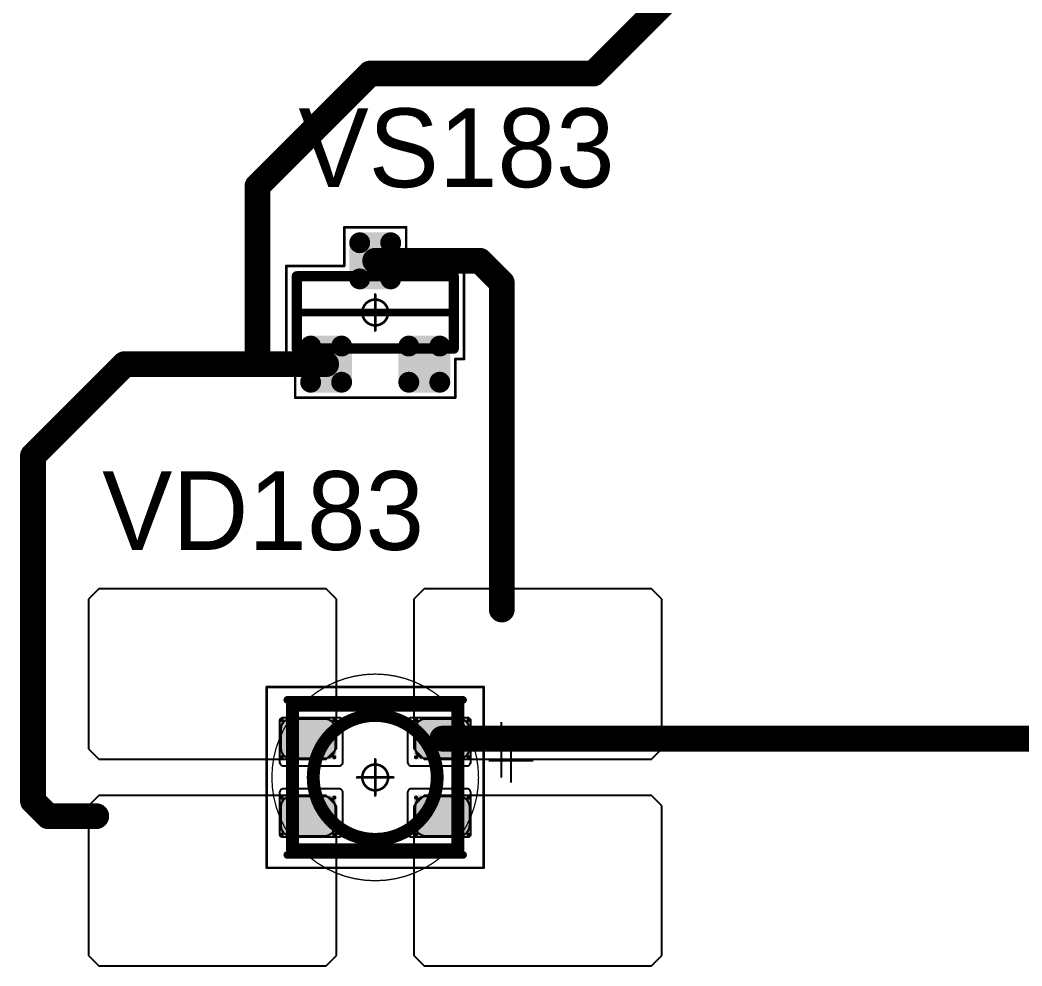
# Model space of a CAD drawing. Header units: millimetres. Extents: x 0 to 400, y 0 to 511.
# Drawn here: x 353.13 to 372.52, y 317.85 to 336.16 of the extents above; entities that cross this region are included whole.
import ezdxf

# ---------------------------------------------------------------- set-up
doc = ezdxf.new("R2010")
doc.units = ezdxf.units.MM
for name, color, linetype in [('Mechanical13', 56, 'Continuous'), ('Mechanical15', 56, 'Continuous'), ('Mechanical2', 216, 'Continuous'), ('TopLayer', 1, 'Continuous'), ('TopOverlay', 2, 'Continuous'), ('TopPaste', 8, 'Continuous'), ('TopSolder', 216, 'Continuous')]:
    doc.layers.add(name, color=color, linetype=linetype)

# ---------------------------------------------------------------- blocks, each defined once
blk = doc.blocks.new('SOT23_414')
at = {"layer": 'Mechanical13', "const_width": 0.2}
for points in [[(-0.7, 1.52), (0.7, 1.52)], [(-0.7, 1.52), (-0.7, -1.52)], [(0.7, 1.52), (0.7, -1.52)], [(-0.7, -1.52), (0.7, -1.52)]]:
    blk.add_lwpolyline(points, dxfattribs=at)
at = {"layer": 'Mechanical13', "const_width": 0.1}
for points in [[(-0.75, 1.52, 1), (-0.65, 1.52, 1)], [(-0.75, 1.52, 1), (-0.65, 1.52, 1)], [(0.65, 1.52, 1), (0.75, 1.52, 1)], [(0.65, 1.52, 1), (0.75, 1.52, 1)], [(-0.75, -1.52, 1), (-0.65, -1.52, 1)], [(-0.75, -1.52, 1), (-0.65, -1.52, 1)], [(0.65, -1.52, 1), (0.75, -1.52, 1)], [(0.65, -1.52, 1), (0.75, -1.52, 1)]]:
    blk.add_lwpolyline(points, format="xyb", close=True, dxfattribs=at)
at = {"layer": 'Mechanical15', "const_width": 0.05}
for points in [[(-1.65, 1.55), (-1.65, -1.55)], [(-1.65, 1.55), (-0.9, 1.55)], [(-0.9, 1.72), (-0.9, 1.55)], [(-0.9, 1.72), (0.9, 1.72)], [(0.9, 1.72), (0.9, 0.6)], [(0.9, 0.6), (1.65, 0.6)], [(1.65, 0.6), (1.65, -0.6)], [(0, 0.35), (0, -0.35)], [(-0.35, 0), (0.35, 0)], [(0.9, -0.6), (1.65, -0.6)], [(0.9, -0.6), (0.9, -1.72)], [(-1.65, -1.55), (-0.9, -1.55)], [(-0.9, -1.55), (-0.9, -1.72)], [(-0.9, -1.72), (0.9, -1.72)]]:
    blk.add_lwpolyline(points, dxfattribs=at)
at = {"layer": 'Mechanical15'}
for points, const_width in [([(-1.662, 1.55, 1), (-1.637, 1.55, 1)], 0.025), ([(-1.662, 1.55, 1), (-1.637, 1.55, 1)], 0.025), ([(-0.913, 1.72, 1), (-0.888, 1.72, 1)], 0.025), ([(-0.913, 1.72, 1), (-0.888, 1.72, 1)], 0.025), ([(-0.913, 1.55, 1), (-0.888, 1.55, 1)], 0.025), ([(-0.913, 1.55, 1), (-0.888, 1.55, 1)], 0.025), ([(0.888, 1.72, 1), (0.913, 1.72, 1)], 0.025), ([(0.888, 1.72, 1), (0.913, 1.72, 1)], 0.025), ([(0.888, 0.6, 1), (0.913, 0.6, 1)], 0.025), ([(0.888, 0.6, 1), (0.913, 0.6, 1)], 0.025), ([(1.637, 0.6, 1), (1.662, 0.6, 1)], 0.025), ([(1.637, 0.6, 1), (1.662, 0.6, 1)], 0.025), ([(0.25, 0, 1), (-0.25, 0, 1)], 0.05), ([(-0.012, 0.35, 1), (0.012, 0.35, 1)], 0.025), ([(-0.362, 0, 1), (-0.337, 0, 1)], 0.025), ([(-0.262, 0, 1), (-0.238, 0, 1)], 0.025), ([(0.238, 0, 1), (0.262, 0, 1)], 0.025), ([(0.337, 0, 1), (0.362, 0, 1)], 0.025), ([(-0.012, -0.35, 1), (0.012, -0.35, 1)], 0.025), ([(0.888, -0.6, 1), (0.913, -0.6, 1)], 0.025), ([(0.888, -0.6, 1), (0.913, -0.6, 1)], 0.025), ([(1.637, -0.6, 1), (1.662, -0.6, 1)], 0.025), ([(1.637, -0.6, 1), (1.662, -0.6, 1)], 0.025), ([(-1.662, -1.55, 1), (-1.637, -1.55, 1)], 0.025), ([(-1.662, -1.55, 1), (-1.637, -1.55, 1)], 0.025), ([(-0.913, -1.55, 1), (-0.888, -1.55, 1)], 0.025), ([(-0.913, -1.55, 1), (-0.888, -1.55, 1)], 0.025), ([(-0.913, -1.72, 1), (-0.888, -1.72, 1)], 0.025), ([(-0.913, -1.72, 1), (-0.888, -1.72, 1)], 0.025), ([(0.888, -1.72, 1), (0.913, -1.72, 1)], 0.025), ([(0.888, -1.72, 1), (0.913, -1.72, 1)], 0.025)]:
    blk.add_lwpolyline(points, format="xyb", close=True, dxfattribs=dict(at, const_width=const_width))
at = {"layer": 'TopLayer', "const_width": 0.1}
for points in [[(-1.4, 1.25, 1), (-1.3, 1.25, 1)], [(-0.7, 1.25, 1), (-0.6, 1.25, 1)], [(-1.4, 0.65, 1), (-1.3, 0.65, 1)], [(-0.7, 0.65, 1), (-0.6, 0.65, 1)], [(0.6, 0.3, 1), (0.7, 0.3, 1)], [(1.3, 0.3, 1), (1.4, 0.3, 1)], [(0.6, -0.3, 1), (0.7, -0.3, 1)], [(1.3, -0.3, 1), (1.4, -0.3, 1)], [(-1.4, -0.65, 1), (-1.3, -0.65, 1)], [(-0.7, -0.65, 1), (-0.6, -0.65, 1)], [(-1.4, -1.25, 1), (-1.3, -1.25, 1)], [(-0.7, -1.25, 1), (-0.6, -1.25, 1)]]:
    blk.add_lwpolyline(points, format="xyb", close=True, dxfattribs=at)
at = {"layer": 'TopLayer'}
for points in [[(-1.45, 1.25), (-1.45, 0.65), (-0.55, 1.25), (-0.55, 0.65)], [(-1.35, 1.35), (-1.35, 0.55), (-0.65, 1.35), (-0.65, 0.55)], [(0.65, 0.4), (0.65, -0.4), (1.35, 0.4), (1.35, -0.4)], [(0.55, 0.3), (0.55, -0.3), (1.45, 0.3), (1.45, -0.3)], [(-1.35, -0.55), (-1.35, -1.35), (-0.65, -0.55), (-0.65, -1.35)], [(-1.45, -0.65), (-1.45, -1.25), (-0.55, -0.65), (-0.55, -1.25)]]:
    blk.add_solid(points, dxfattribs=at)
at = {"layer": 'TopOverlay', "const_width": 0.15}
blk.add_lwpolyline([(0, 1.5), (0, -1.5)], dxfattribs=at)
at = {"layer": 'TopOverlay', "const_width": 0.075}
for points in [[(-0.038, 1.5, 1), (0.038, 1.5, 1)], [(-0.038, -1.5, 1), (0.038, -1.5, 1)]]:
    blk.add_lwpolyline(points, format="xyb", close=True, dxfattribs=at)
at = {"layer": 'TopPaste', "const_width": 0.075}
for points in [[(-1.387, 1.25, 1), (-1.313, 1.25, 1)], [(-0.687, 1.25, 1), (-0.613, 1.25, 1)], [(-1.387, 0.65, 1), (-1.313, 0.65, 1)], [(-0.687, 0.65, 1), (-0.613, 0.65, 1)], [(0.613, 0.3, 1), (0.687, 0.3, 1)], [(1.313, 0.3, 1), (1.387, 0.3, 1)], [(0.613, -0.3, 1), (0.687, -0.3, 1)], [(1.313, -0.3, 1), (1.387, -0.3, 1)], [(-1.387, -0.65, 1), (-1.313, -0.65, 1)], [(-0.687, -0.65, 1), (-0.613, -0.65, 1)], [(-1.387, -1.25, 1), (-1.313, -1.25, 1)], [(-0.687, -1.25, 1), (-0.613, -1.25, 1)]]:
    blk.add_lwpolyline(points, format="xyb", close=True, dxfattribs=at)
at = {"layer": 'TopPaste'}
for points in [[(-1.425, 1.25), (-1.425, 0.65), (-0.575, 1.25), (-0.575, 0.65)], [(-1.35, 1.325), (-1.35, 0.575), (-0.65, 1.325), (-0.65, 0.575)], [(0.575, 0.3), (0.575, -0.3), (1.425, 0.3), (1.425, -0.3)], [(0.65, 0.375), (0.65, -0.375), (1.35, 0.375), (1.35, -0.375)], [(-1.35, -0.575), (-1.35, -1.325), (-0.65, -0.575), (-0.65, -1.325)], [(-1.425, -0.65), (-1.425, -1.25), (-0.575, -0.65), (-0.575, -1.25)]]:
    blk.add_solid(points, dxfattribs=at)
at = {"layer": 'TopSolder', "const_width": 0.202}
for points in [[(-1.451, 1.25, 1), (-1.249, 1.25, 1)], [(-0.751, 1.25, 1), (-0.549, 1.25, 1)], [(-1.451, 0.65, 1), (-1.249, 0.65, 1)], [(-0.751, 0.65, 1), (-0.549, 0.65, 1)], [(0.549, 0.3, 1), (0.751, 0.3, 1)], [(1.249, 0.3, 1), (1.451, 0.3, 1)], [(0.549, -0.3, 1), (0.751, -0.3, 1)], [(1.249, -0.3, 1), (1.451, -0.3, 1)], [(-1.451, -0.65, 1), (-1.249, -0.65, 1)], [(-0.751, -0.65, 1), (-0.549, -0.65, 1)], [(-1.451, -1.25, 1), (-1.249, -1.25, 1)], [(-0.751, -1.25, 1), (-0.549, -1.25, 1)]]:
    blk.add_lwpolyline(points, format="xyb", close=True, dxfattribs=at)
at = {"layer": 'TopSolder'}
for points in [[(-1.35, 1.452), (-1.35, 0.448), (-0.65, 1.452), (-0.65, 0.448)], [(-1.552, 1.25), (-1.552, 0.65), (-0.448, 1.25), (-0.448, 0.65)], [(0.65, 0.502), (0.65, -0.502), (1.35, 0.502), (1.35, -0.502)], [(0.448, 0.3), (0.448, -0.3), (1.552, 0.3), (1.552, -0.3)], [(-1.35, -0.448), (-1.35, -1.452), (-0.65, -0.448), (-0.65, -1.452)], [(-1.552, -0.65), (-1.552, -1.25), (-0.448, -0.65), (-0.448, -1.25)]]:
    blk.add_solid(points, dxfattribs=at)
blk = doc.blocks.new('E65F_618')
at = {"layer": 'Mechanical13'}
for p, q in [((2.441, 1.071), (2.441, 0)), ((1.905, 0.536), (2.976, 0.536))]:
    blk.add_line(p, q, dxfattribs=at)
at = {"layer": 'Mechanical13', "const_width": 0.25}
for points in [[(-1.6, -1.4), (-1.6, 1.4)], [(-1.6, 1.4), (1.6, 1.4)], [(1.6, -1.4), (1.6, 1.4)], [(-1.6, -1.4), (1.6, -1.4)]]:
    blk.add_lwpolyline(points, dxfattribs=at)
at = {"layer": 'Mechanical13'}
for points, const_width in [([(-1.663, 1.4, 1), (-1.538, 1.4, 1)], 0.125), ([(-1.663, 1.4, 1), (-1.538, 1.4, 1)], 0.125), ([(1.537, 1.4, 1), (1.662, 1.4, 1)], 0.125), ([(1.537, 1.4, 1), (1.662, 1.4, 1)], 0.125), ([(1.2, 0, 1), (-1.2, 0, 1)], 0.25), ([(-1.263, 0, 1), (-1.138, 0, 1)], 0.125), ([(1.137, 0, 1), (1.262, 0, 1)], 0.125), ([(-1.663, -1.4, 1), (-1.538, -1.4, 1)], 0.125), ([(-1.663, -1.4, 1), (-1.538, -1.4, 1)], 0.125), ([(1.537, -1.4, 1), (1.662, -1.4, 1)], 0.125), ([(1.537, -1.4, 1), (1.662, -1.4, 1)], 0.125)]:
    blk.add_lwpolyline(points, format="xyb", close=True, dxfattribs=dict(at, const_width=const_width))
at = {"layer": 'Mechanical15', "const_width": 0.05}
for points in [[(-2.1, 1.75), (2.1, 1.75)], [(-2.1, -1.75), (-2.1, 1.75)], [(2.1, -1.75), (2.1, 1.75)], [(0, -0.35), (0, 0.35)], [(0, -0.35), (0, 0.35)], [(-0.35, 0), (0.35, 0)], [(-0.35, 0), (0.35, 0)], [(-2.1, -1.75), (2.1, -1.75)]]:
    blk.add_lwpolyline(points, dxfattribs=at)
at = {"layer": 'Mechanical15'}
for points, const_width in [([(-2.113, 1.75, 1), (-2.088, 1.75, 1)], 0.025), ([(-2.113, 1.75, 1), (-2.088, 1.75, 1)], 0.025), ([(2.087, 1.75, 1), (2.112, 1.75, 1)], 0.025), ([(2.087, 1.75, 1), (2.112, 1.75, 1)], 0.025), ([(0.25, 0, 1), (-0.25, 0, 1)], 0.05), ([(0.25, 0, 1), (-0.25, 0, 1)], 0.05), ([(-0.013, 0.35, 1), (0.012, 0.35, 1)], 0.025), ([(-0.013, 0.35, 1), (0.012, 0.35, 1)], 0.025), ([(-0.363, 0, 1), (-0.338, 0, 1)], 0.025), ([(-0.363, 0, 1), (-0.338, 0, 1)], 0.025), ([(-0.263, 0, 1), (-0.238, 0, 1)], 0.025), ([(-0.263, 0, 1), (-0.238, 0, 1)], 0.025), ([(0.237, 0, 1), (0.262, 0, 1)], 0.025), ([(0.237, 0, 1), (0.262, 0, 1)], 0.025), ([(0.337, 0, 1), (0.362, 0, 1)], 0.025), ([(0.337, 0, 1), (0.362, 0, 1)], 0.025), ([(-0.013, -0.35, 1), (0.012, -0.35, 1)], 0.025), ([(-0.013, -0.35, 1), (0.012, -0.35, 1)], 0.025), ([(-2.113, -1.75, 1), (-2.088, -1.75, 1)], 0.025), ([(-2.113, -1.75, 1), (-2.088, -1.75, 1)], 0.025), ([(2.087, -1.75, 1), (2.112, -1.75, 1)], 0.025), ([(2.087, -1.75, 1), (2.112, -1.75, 1)], 0.025)]:
    blk.add_lwpolyline(points, format="xyb", close=True, dxfattribs=dict(at, const_width=const_width))
at = {"layer": 'TopLayer'}
for p, q in [((-5.35, 3.65), (-5.55, 3.45)), ((-0.95, 3.65), (-5.35, 3.65)), ((-5.35, 3.65), (-5.35, 3.65)), ((-0.75, 3.45), (-0.95, 3.65)), ((0.95, 3.65), (0.75, 3.45)), ((5.35, 3.65), (0.95, 3.65)), ((0.95, 3.65), (0.95, 3.65)), ((5.55, 3.45), (5.35, 3.65)), ((-5.55, 3.45), (-5.55, 3.45)), ((-5.55, 3.45), (-5.55, 0.55)), ((-0.75, 0.55), (-0.75, 3.45)), ((0.75, 3.45), (0.75, 3.45)), ((0.75, 3.45), (0.75, 0.55)), ((5.55, 0.55), (5.55, 3.45)), ((-5.55, 0.55), (-5.35, 0.35)), ((-0.95, 0.35), (-0.75, 0.55)), ((0.75, 0.55), (0.95, 0.35)), ((5.35, 0.35), (5.55, 0.55)), ((-5.35, 0.35), (-0.95, 0.35)), ((0.95, 0.35), (5.35, 0.35)), ((-5.35, -0.35), (-5.55, -0.55)), ((-0.95, -0.35), (-5.35, -0.35)), ((-5.35, -0.35), (-5.35, -0.35)), ((-0.75, -0.55), (-0.95, -0.35)), ((0.95, -0.35), (0.75, -0.55)), ((5.35, -0.35), (0.95, -0.35)), ((0.95, -0.35), (0.95, -0.35)), ((5.55, -0.55), (5.35, -0.35)), ((-5.55, -0.55), (-5.55, -0.55)), ((-5.55, -0.55), (-5.55, -3.45)), ((-0.75, -3.45), (-0.75, -0.55)), ((0.75, -0.55), (0.75, -0.55)), ((0.75, -0.55), (0.75, -3.45)), ((5.55, -3.45), (5.55, -0.55)), ((-5.55, -3.45), (-5.35, -3.65)), ((-0.95, -3.65), (-0.75, -3.45)), ((0.75, -3.45), (0.95, -3.65)), ((5.35, -3.65), (5.55, -3.45)), ((-5.35, -3.65), (-0.95, -3.65)), ((0.95, -3.65), (5.35, -3.65))]:
    blk.add_line(p, q, dxfattribs=at)
at = {"layer": 'TopLayer', "const_width": 0.04}
for points in [[(-1.83, 1.11, 1), (-1.79, 1.11, 1)], [(-0.81, 1.11, 1), (-0.77, 1.11, 1)], [(0.77, 1.11, 1), (0.81, 1.11, 1)], [(1.79, 1.11, 1), (1.83, 1.11, 1)], [(-1.83, 0.39, 1), (-1.79, 0.39, 1)], [(-0.81, 0.39, 1), (-0.77, 0.39, 1)], [(0.77, 0.39, 1), (0.81, 0.39, 1)], [(1.79, 0.39, 1), (1.83, 0.39, 1)], [(-1.83, -0.39, 1), (-1.79, -0.39, 1)], [(-0.81, -0.39, 1), (-0.77, -0.39, 1)], [(0.77, -0.39, 1), (0.81, -0.39, 1)], [(1.79, -0.39, 1), (1.83, -0.39, 1)], [(-1.83, -1.11, 1), (-1.79, -1.11, 1)], [(-0.81, -1.11, 1), (-0.77, -1.11, 1)], [(0.77, -1.11, 1), (0.81, -1.11, 1)], [(1.79, -1.11, 1), (1.83, -1.11, 1)]]:
    blk.add_lwpolyline(points, format="xyb", close=True, dxfattribs=at)
at = {"layer": 'TopLayer'}
for points in [[(-1.85, 1.11), (-1.85, 0.39), (-0.75, 1.11), (-0.75, 0.39)], [(-1.81, 1.15), (-1.81, 0.35), (-0.79, 1.15), (-0.79, 0.35)], [(0.75, 1.11), (0.75, 0.39), (1.85, 1.11), (1.85, 0.39)], [(0.79, 1.15), (0.79, 0.35), (1.81, 1.15), (1.81, 0.35)], [(-1.81, -0.35), (-1.81, -1.15), (-0.79, -0.35), (-0.79, -1.15)], [(0.79, -0.35), (0.79, -1.15), (1.81, -0.35), (1.81, -1.15)], [(-1.85, -0.39), (-1.85, -1.11), (-0.75, -0.39), (-0.75, -1.11)], [(0.75, -0.39), (0.75, -1.11), (1.85, -0.39), (1.85, -1.11)]]:
    blk.add_solid(points, dxfattribs=at)
at = {"layer": 'TopOverlay'}
for p, q in [((2.628, 0.757), (2.628, -0.1)), ((2.2, 0.328), (3.057, 0.328))]:
    blk.add_line(p, q, dxfattribs=at)
at = {"layer": 'TopOverlay', "const_width": 0.15}
for points in [[(-1.7, 1.5), (1.7, 1.5)], [(-1.7, -1.5), (1.7, -1.5)]]:
    blk.add_lwpolyline(points, dxfattribs=at)
at = {"layer": 'TopOverlay', "const_width": 0.075}
for points in [[(-1.738, 1.5, 1), (-1.663, 1.5, 1)], [(1.662, 1.5, 1), (1.737, 1.5, 1)], [(-1.738, -1.5, 1), (-1.663, -1.5, 1)], [(1.662, -1.5, 1), (1.737, -1.5, 1)]]:
    blk.add_lwpolyline(points, format="xyb", close=True, dxfattribs=at)
at = {"layer": 'TopPaste'}
for p, q in [((-1.814, 1.011), (-1.829, 0.938)), ((-1.773, 1.073), (-1.814, 1.011)), ((-1.711, 1.114), (-1.773, 1.073)), ((-1.638, 1.129), (-1.711, 1.114)), ((-0.963, 1.129), (-1.638, 1.129)), ((-0.889, 1.114), (-0.963, 1.129)), ((-0.827, 1.073), (-0.889, 1.114)), ((-0.786, 1.011), (-0.827, 1.073)), ((-0.771, 0.938), (-0.786, 1.011)), ((0.786, 1.011), (0.771, 0.938)), ((0.827, 1.073), (0.786, 1.011)), ((0.889, 1.114), (0.827, 1.073)), ((0.962, 1.129), (0.889, 1.114)), ((1.637, 1.129), (0.962, 1.129)), ((1.711, 1.114), (1.637, 1.129)), ((1.773, 1.073), (1.711, 1.114)), ((1.814, 1.011), (1.773, 1.073)), ((1.829, 0.938), (1.814, 1.011)), ((-1.829, 0.938), (-1.829, 0.563)), ((-0.771, 0.563), (-0.771, 0.938)), ((0.771, 0.938), (0.771, 0.563)), ((1.829, 0.563), (1.829, 0.938)), ((-1.829, 0.563), (-1.814, 0.489)), ((-1.814, 0.489), (-1.773, 0.427)), ((-1.773, 0.427), (-1.711, 0.386)), ((-0.889, 0.386), (-0.827, 0.427)), ((-0.827, 0.427), (-0.786, 0.489)), ((-0.786, 0.489), (-0.771, 0.563)), ((0.771, 0.563), (0.786, 0.489)), ((0.786, 0.489), (0.827, 0.427)), ((0.827, 0.427), (0.889, 0.386)), ((1.711, 0.386), (1.773, 0.427)), ((1.773, 0.427), (1.814, 0.489)), ((1.814, 0.489), (1.829, 0.563)), ((-1.711, 0.386), (-1.638, 0.371)), ((-1.638, 0.371), (-0.963, 0.371)), ((-0.963, 0.371), (-0.889, 0.386)), ((0.889, 0.386), (0.962, 0.371)), ((0.962, 0.371), (1.637, 0.371)), ((1.637, 0.371), (1.711, 0.386)), ((-1.711, -0.386), (-1.773, -0.427)), ((-1.638, -0.371), (-1.711, -0.386)), ((-0.963, -0.371), (-1.638, -0.371)), ((-0.889, -0.386), (-0.963, -0.371)), ((-0.827, -0.427), (-0.889, -0.386)), ((0.889, -0.386), (0.827, -0.427)), ((0.962, -0.371), (0.889, -0.386)), ((1.637, -0.371), (0.962, -0.371)), ((1.711, -0.386), (1.637, -0.371)), ((1.773, -0.427), (1.711, -0.386)), ((-1.814, -0.489), (-1.829, -0.563)), ((-1.829, -0.563), (-1.829, -0.938)), ((-1.773, -0.427), (-1.814, -0.489)), ((-0.786, -0.489), (-0.827, -0.427)), ((-0.771, -0.563), (-0.786, -0.489)), ((-0.771, -0.938), (-0.771, -0.563)), ((0.786, -0.489), (0.771, -0.563)), ((0.771, -0.563), (0.771, -0.938)), ((0.827, -0.427), (0.786, -0.489)), ((1.814, -0.489), (1.773, -0.427)), ((1.829, -0.563), (1.814, -0.489)), ((1.829, -0.938), (1.829, -0.563)), ((-1.829, -0.938), (-1.814, -1.011)), ((-0.786, -1.011), (-0.771, -0.938)), ((0.771, -0.938), (0.786, -1.011)), ((1.814, -1.011), (1.829, -0.938)), ((-1.814, -1.011), (-1.773, -1.073)), ((-1.773, -1.073), (-1.711, -1.114)), ((-1.711, -1.114), (-1.638, -1.129)), ((-1.638, -1.129), (-0.963, -1.129)), ((-0.963, -1.129), (-0.889, -1.114)), ((-0.889, -1.114), (-0.827, -1.073)), ((-0.827, -1.073), (-0.786, -1.011)), ((0.786, -1.011), (0.827, -1.073)), ((0.827, -1.073), (0.889, -1.114)), ((0.889, -1.114), (0.962, -1.129)), ((0.962, -1.129), (1.637, -1.129)), ((1.637, -1.129), (1.711, -1.114)), ((1.711, -1.114), (1.773, -1.073)), ((1.773, -1.073), (1.814, -1.011))]:
    blk.add_line(p, q, dxfattribs=at)
at = {"layer": 'TopSolder'}
for p, q in [((-1.842, 1.129), (-1.85, 1.111)), ((-1.85, 1.111), (-1.85, 1.101)), ((-1.85, 1.101), (-1.85, 1.101)), ((-1.85, 1.101), (-1.85, 0.301)), ((-1.828, 1.143), (-1.842, 1.129)), ((-1.81, 1.151), (-1.828, 1.143)), ((-1.8, 1.151), (-1.81, 1.151)), ((-0.7, 1.151), (-1.8, 1.151)), ((-0.685, 1.151), (-0.7, 1.151)), ((-0.7, 1.151), (-0.7, 1.151)), ((-0.658, 1.139), (-0.685, 1.151)), ((-0.636, 1.118), (-0.658, 1.139)), ((-0.625, 1.09), (-0.636, 1.118)), ((-0.625, 1.076), (-0.625, 1.09)), ((-0.625, 0.301), (-0.625, 1.076)), ((0.636, 1.118), (0.625, 1.09)), ((0.625, 1.09), (0.625, 1.076)), ((0.625, 1.076), (0.625, 1.076)), ((0.625, 1.076), (0.625, 0.301)), ((0.657, 1.139), (0.636, 1.118)), ((0.685, 1.151), (0.657, 1.139)), ((0.7, 1.151), (0.685, 1.151)), ((1.8, 1.151), (0.7, 1.151)), ((1.81, 1.151), (1.8, 1.151)), ((1.8, 1.151), (1.8, 1.151)), ((1.828, 1.143), (1.81, 1.151)), ((1.842, 1.129), (1.828, 1.143)), ((1.85, 1.111), (1.842, 1.129)), ((1.85, 1.101), (1.85, 1.111)), ((1.85, 0.301), (1.85, 1.101)), ((-1.85, 0.301), (-1.85, 0.286)), ((-1.85, 0.286), (-1.839, 0.258)), ((-1.839, 0.258), (-1.818, 0.237)), ((-1.818, 0.237), (-1.79, 0.226)), ((-1.79, 0.226), (-1.775, 0.226)), ((-1.775, 0.226), (-1.775, 0.226)), ((-1.775, 0.226), (-0.7, 0.226)), ((-0.7, 0.226), (-0.685, 0.226)), ((-0.685, 0.226), (-0.658, 0.237)), ((-0.658, 0.237), (-0.636, 0.258)), ((-0.636, 0.258), (-0.625, 0.286)), ((-0.625, 0.286), (-0.625, 0.301)), ((-0.625, 0.301), (-0.625, 0.301)), ((0.625, 0.301), (0.625, 0.286)), ((0.625, 0.286), (0.636, 0.258)), ((0.636, 0.258), (0.657, 0.237)), ((0.657, 0.237), (0.685, 0.226)), ((0.685, 0.226), (0.7, 0.226)), ((0.7, 0.226), (0.7, 0.226)), ((0.7, 0.226), (1.775, 0.226)), ((1.775, 0.226), (1.79, 0.226)), ((1.79, 0.226), (1.817, 0.237)), ((1.817, 0.237), (1.839, 0.258)), ((1.839, 0.258), (1.85, 0.286)), ((1.85, 0.286), (1.85, 0.301)), ((1.85, 0.301), (1.85, 0.301)), ((-1.839, -0.257), (-1.85, -0.285)), ((-1.85, -0.285), (-1.85, -0.299)), ((-1.85, -0.299), (-1.85, -0.299)), ((-1.85, -0.299), (-1.85, -1.099)), ((-1.818, -0.236), (-1.839, -0.257)), ((-1.79, -0.224), (-1.818, -0.236)), ((-1.775, -0.224), (-1.79, -0.224)), ((-0.7, -0.224), (-1.775, -0.224)), ((-0.685, -0.224), (-0.7, -0.224)), ((-0.7, -0.224), (-0.7, -0.224)), ((-0.658, -0.236), (-0.685, -0.224)), ((-0.636, -0.257), (-0.658, -0.236)), ((-0.625, -0.285), (-0.636, -0.257)), ((-0.625, -0.299), (-0.625, -0.285)), ((-0.625, -1.074), (-0.625, -0.299)), ((0.636, -0.257), (0.625, -0.285)), ((0.625, -0.285), (0.625, -0.299)), ((0.625, -0.299), (0.625, -0.299)), ((0.625, -0.299), (0.625, -1.074)), ((0.657, -0.236), (0.636, -0.257)), ((0.685, -0.224), (0.657, -0.236)), ((0.7, -0.224), (0.685, -0.224)), ((1.775, -0.224), (0.7, -0.224)), ((1.79, -0.224), (1.775, -0.224)), ((1.775, -0.224), (1.775, -0.224)), ((1.817, -0.236), (1.79, -0.224)), ((1.839, -0.257), (1.817, -0.236)), ((1.85, -0.285), (1.839, -0.257)), ((1.85, -0.299), (1.85, -0.285)), ((1.85, -1.099), (1.85, -0.299)), ((-1.85, -1.099), (-1.85, -1.109)), ((-1.85, -1.109), (-1.842, -1.128)), ((-1.842, -1.128), (-1.828, -1.142)), ((-1.828, -1.142), (-1.81, -1.149)), ((-1.81, -1.149), (-1.8, -1.149)), ((-1.8, -1.149), (-0.7, -1.149)), ((-1.8, -1.149), (-1.8, -1.149)), ((-0.7, -1.149), (-0.685, -1.149)), ((-0.685, -1.149), (-0.658, -1.138)), ((-0.658, -1.138), (-0.636, -1.117)), ((-0.636, -1.117), (-0.625, -1.089)), ((-0.625, -1.089), (-0.625, -1.074)), ((-0.625, -1.074), (-0.625, -1.074)), ((0.625, -1.074), (0.625, -1.089)), ((0.625, -1.089), (0.636, -1.117)), ((0.636, -1.117), (0.657, -1.138)), ((0.657, -1.138), (0.685, -1.149)), ((0.685, -1.149), (0.7, -1.149)), ((0.7, -1.149), (1.8, -1.149)), ((0.7, -1.149), (0.7, -1.149)), ((1.8, -1.149), (1.81, -1.149)), ((1.81, -1.149), (1.828, -1.142)), ((1.828, -1.142), (1.842, -1.128)), ((1.842, -1.128), (1.85, -1.109)), ((1.85, -1.109), (1.85, -1.099)), ((1.85, -1.099), (1.85, -1.099))]:
    blk.add_line(p, q, dxfattribs=at)

msp = doc.modelspace()

# ---------------------------------------------------------------- linework, layer by layer
at = {"layer": 'Mechanical2'}
for points, const_width in [([(362, 321.5, 1), (358, 321.5, 1)], 0.0254), ([(360, 323.5, 1), (360, 323.5, 1)], 0.0005), ([(357.994, 321.5, 1), (358.006, 321.5, 1)], 0.0127), ([(358, 321.5, 1), (358, 321.5, 1)], 0.0005), ([(361.994, 321.5, 1), (362.006, 321.5, 1)], 0.0127), ([(362, 321.5, 1), (362, 321.5, 1)], 0.0005), ([(360, 319.5, 1), (360, 319.5, 1)], 0.0005)]:
    msp.add_lwpolyline(points, format="xyb", close=True, dxfattribs=dict(at, const_width=const_width))
at = {"layer": 'Mechanical2', "const_width": 0.001}
for points in [[(360, 319.5), (360, 323.5)], [(358, 321.5), (362, 321.5)]]:
    msp.add_lwpolyline(points, dxfattribs=at)
at = {"layer": 'TopLayer', "const_width": 0.5}
for points in [[(364.225, 335.125), (366.575, 337.475)], [(357.72, 332.945), (359.9, 335.125)], [(359.9, 335.125), (364.225, 335.125)], [(357.72, 329.5), (357.72, 332.945)], [(360, 331.5), (362.025, 331.5)], [(362.025, 331.5), (362.45, 331.075)], [(362.45, 324.75), (362.45, 331.075)], [(353.375, 327.725), (355.15, 329.5)], [(355.15, 329.5), (359.05, 329.5)], [(353.375, 321.043), (353.375, 327.725)], [(361.3, 322.25), (373.25, 322.25)], [(353.375, 321.043), (353.668, 320.75)], [(353.668, 320.75), (354.6, 320.75)]]:
    msp.add_lwpolyline(points, dxfattribs=at)
at = {"layer": 'TopLayer', "const_width": 0.25}
for points in [[(359.775, 335.125, 1), (360.025, 335.125, 1)], [(359.775, 335.125, 1), (360.025, 335.125, 1)], [(364.1, 335.125, 1), (364.35, 335.125, 1)], [(364.1, 335.125, 1), (364.35, 335.125, 1)], [(357.595, 332.945, 1), (357.845, 332.945, 1)], [(357.595, 332.945, 1), (357.845, 332.945, 1)], [(359.875, 331.5, 1), (360.125, 331.5, 1)], [(361.9, 331.5, 1), (362.15, 331.5, 1)], [(361.9, 331.5, 1), (362.15, 331.5, 1)], [(362.325, 331.075, 1), (362.575, 331.075, 1)], [(362.325, 331.075, 1), (362.575, 331.075, 1)], [(355.025, 329.5, 1), (355.275, 329.5, 1)], [(355.025, 329.5, 1), (355.275, 329.5, 1)], [(357.595, 329.5, 1), (357.845, 329.5, 1)], [(358.925, 329.5, 1), (359.175, 329.5, 1)], [(353.25, 327.725, 1), (353.5, 327.725, 1)], [(353.25, 327.725, 1), (353.5, 327.725, 1)], [(362.325, 324.75, 1), (362.575, 324.75, 1)], [(361.175, 322.25, 1), (361.425, 322.25, 1)], [(353.25, 321.043, 1), (353.5, 321.043, 1)], [(353.25, 321.043, 1), (353.5, 321.043, 1)], [(353.543, 320.75, 1), (353.793, 320.75, 1)], [(353.543, 320.75, 1), (353.793, 320.75, 1)], [(354.475, 320.75, 1), (354.725, 320.75, 1)]]:
    msp.add_lwpolyline(points, format="xyb", close=True, dxfattribs=at)

# ---------------------------------------------------------------- block references
for name, p, rotation in [('SOT23_414', (360, 330.5), 90), ('E65F_618', (360, 321.5), 360)]:
    msp.add_blockref(name, p, dxfattribs=dict(rotation=rotation))

# ---------------------------------------------------------------- texts
at = {"layer": 'TopOverlay'}
for s, p in [('VS183', (358.514, 332.926)), ('VD183', (354.714, 325.904))]:
    msp.add_text(s, height=1.524, dxfattribs=at).set_placement(p)

doc.saveas('drawing.dxf')
